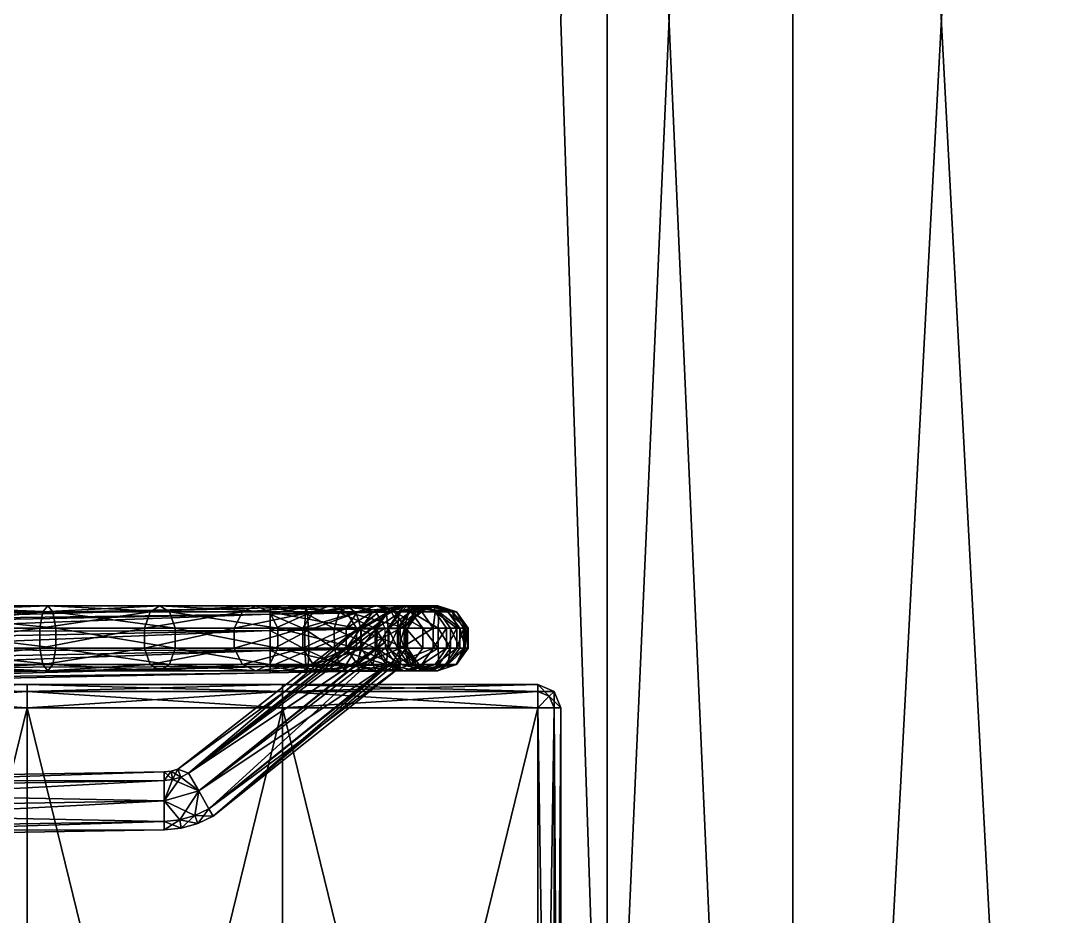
# Model space of a CAD drawing. Extents: x -15.3 to 44, y -4.2 to 20.6.
# Drawn here: x 34.0843 to 34.5338, y 12.9995 to 13.3854 of the extents above; entities that cross this region are included whole.
import ezdxf

# ---------------------------------------------------------------- set-up
doc = ezdxf.new("R2010")
doc.units = 0
doc.header["$MEASUREMENT"] = 0
doc.layers.add('rexp_3D-Objekte', color=7, linetype='Continuous')
doc.layers.add('rexp_Grundobjekte', color=7, linetype='Continuous')

msp = doc.modelspace()

# ---------------------------------------------------------------- meshes
at = {"layer": 'rexp_3D-Objekte', "color": 254, "true_color": 0xe6e6e6}
mesh = msp.add_polyface(dxfattribs=at)
corners = [(33.758, 13.11672, 0.00508), (33.76068, 13.11025, 0), (33.73729, 13.10288, 0.00508), (33.78243, 13.12158, 0.00508), (33.78243, 13.11458, 0), (33.76399, 13.10226, 0), (33.74224, 13.09794, 0), (33.78243, 13.10593, 0), (33.76667, 13.09579, 0.00508), (33.74836, 13.09182, 0), (33.75331, 13.08687, 0.00508), (33.78243, 13.09893, 0.00508), (33.7677, 13.09332, 0.01331), (33.7552, 13.08498, 0.01331), (33.78243, 13.09625, 0.01331), (33.76667, 13.09579, 0.02154), (33.75331, 13.08687, 0.02154), (33.78243, 13.09893, 0.02154), (33.76399, 13.10226, 0.02663), (33.74836, 13.09182, 0.02663), (33.78243, 13.10593, 0.02663), (33.76068, 13.11025, 0.02663), (33.78243, 13.11458, 0.02663), (33.758, 13.11672, 0.02154), (33.74224, 13.09794, 0.02663), (33.78243, 13.12158, 0.02154), (34.19165, 13.11405, 0), (34.19165, 13.1227, 0), (34.19165, 13.12971, 0.00508), (33.78243, 13.12425, 0.01331), (34.19165, 13.13238, 0.01331), (34.19165, 13.12971, 0.02154), (34.19165, 13.1227, 0.02663), (33.75698, 13.11919, 0.01331)]
mesh.append_faces([[corners[k] for k in face] for face in [(1, 5, 6, 1), (4, 7, 1, 4), (5, 1, 7, 5), (18, 21, 19, 18), (20, 22, 18, 20), (21, 18, 22, 21)]], dxfattribs={"vtx0": -1, "vtx1": -1, "vtx3": -1, "color": 254})
mesh.append_faces([[corners[k] for k in face] for face in [(7, 4, 27, 7)]], dxfattribs={"vtx0": -1, "vtx2": -1, "vtx3": -1, "color": 254})
mesh.append_faces([[corners[k] for k in face] for face in [(0, 1, 2, 0), (3, 4, 0, 3), (1, 0, 4, 1), (5, 8, 9, 5), (10, 9, 8, 10), (7, 11, 5, 7), (8, 5, 11, 8), (8, 12, 10, 8), (13, 10, 12, 13), (11, 14, 8, 11), (12, 8, 14, 12), (12, 15, 13, 12), (16, 13, 15, 16), (14, 17, 12, 14), (15, 12, 17, 15), (15, 18, 16, 15), (19, 16, 18, 19), (17, 20, 15, 17), (18, 15, 20, 18), (21, 23, 24, 21), (22, 25, 21, 22), (23, 21, 25, 23), (29, 3, 33, 29), (0, 33, 3, 0), (25, 29, 23, 25), (33, 23, 29, 33)]], dxfattribs={"vtx1": -1, "vtx3": -1, "color": 254})
mesh.append_faces([[corners[k] for k in face] for face in [(11, 7, 26, 11), (4, 3, 28, 4), (3, 29, 30, 3), (29, 25, 31, 29), (25, 22, 32, 25)]], dxfattribs={"vtx2": -1, "vtx3": -1, "color": 254})
mesh = msp.add_polyface(dxfattribs=at)
corners = [(33.88913, 13.03268, 0.37447), (33.89053, 13.0293, 0.38331), (33.87516, 13.02294, 0.37447), (33.88913, 13.03268, 0.39215), (33.87774, 13.02036, 0.38331), (33.88575, 13.04086, 0.39581), (33.87516, 13.02294, 0.39215), (33.90577, 13.05402, 0.37447), (33.90577, 13.04518, 0.37082), (33.88237, 13.04902, 0.37447), (33.88575, 13.04086, 0.37082), (33.90577, 13.03635, 0.37447), (33.90577, 13.03268, 0.38331), (33.90577, 13.03635, 0.39215), (33.90577, 13.04518, 0.39581), (33.90577, 13.05769, 0.38331), (33.88096, 13.0524, 0.38331), (33.90577, 13.05402, 0.39215), (33.88237, 13.04902, 0.39215), (34.14597, 13.04919, 0.37082), (34.14597, 13.04035, 0.37447), (34.14597, 13.03669, 0.38331), (34.14597, 13.04035, 0.39215), (34.14597, 13.04919, 0.39581), (34.14597, 13.05803, 0.39215), (34.14597, 13.05803, 0.37447), (34.14597, 13.06169, 0.38331), (33.78243, 13.11458, 0.02663), (33.78243, 13.10593, 0.02663), (34.19165, 13.11405, 0.02663), (33.78243, 13.09625, 0.01331), (33.78243, 13.09893, 0.00508), (34.19165, 13.10706, 0.00508), (33.78243, 13.09893, 0.02154), (34.19165, 13.10438, 0.01331), (34.19165, 13.10706, 0.02154), (34.02985, 13.12365, 0.62), (34.02985, 13.13065, 0.62508), (34.09378, 13.13065, 0.61855), (34.02985, 13.115, 0.62), (34.09246, 13.12365, 0.61364), (34.02985, 13.10799, 0.62508), (34.09246, 13.115, 0.61364), (34.02985, 13.10532, 0.63331), (34.09378, 13.10799, 0.61855), (34.02985, 13.10799, 0.64154), (34.09591, 13.10532, 0.6265), (34.02985, 13.13332, 0.63331), (34.09591, 13.13332, 0.6265)]
mesh.append_faces([[corners[k] for k in face] for face in [(27, 28, 29, 27)]], dxfattribs={"vtx0": -1, "vtx2": -1, "vtx3": -1, "color": 254})
mesh.append_faces([[corners[k] for k in face] for face in [(15, 7, 16, 15), (9, 16, 7, 9), (17, 15, 18, 17), (16, 18, 15, 16), (8, 7, 19, 8), (11, 8, 20, 11), (12, 11, 21, 12), (13, 12, 22, 13), (14, 13, 23, 14), (17, 14, 24, 17), (7, 15, 25, 7), (15, 17, 26, 15)]], dxfattribs={"vtx1": -1, "vtx3": -1, "color": 254})
mesh.append_faces([[corners[k] for k in face] for face in [(30, 31, 32, 30), (33, 30, 34, 33), (28, 33, 35, 28), (39, 36, 40, 39)]], dxfattribs={"vtx2": -1, "vtx3": -1, "color": 254})
mesh.append_faces([[corners[k] for k in face] for face in [(0, 1, 2, 0), (1, 3, 4, 1), (3, 5, 6, 3), (7, 8, 9, 7), (10, 9, 8, 10), (8, 11, 10, 8), (0, 10, 11, 0), (11, 12, 0, 11), (1, 0, 12, 1), (12, 13, 1, 12), (3, 1, 13, 3), (13, 14, 3, 13), (5, 3, 14, 5), (14, 17, 5, 14), (18, 5, 17, 18), (36, 37, 38, 36), (41, 39, 42, 41), (43, 41, 44, 43), (45, 43, 46, 45), (37, 47, 48, 37)]], dxfattribs={"vtx3": -1, "color": 254})
mesh = msp.add_polyface(dxfattribs=at)
corners = [(34.14597, 13.05803, 0.37447), (34.14597, 13.04919, 0.37082), (33.90577, 13.05402, 0.37447), (34.14597, 13.04035, 0.37447), (33.90577, 13.04518, 0.37082), (34.14597, 13.03669, 0.38331), (33.90577, 13.03635, 0.37447), (34.14597, 13.04035, 0.39215), (33.90577, 13.03268, 0.38331), (34.14597, 13.04919, 0.39581), (33.90577, 13.03635, 0.39215), (34.14597, 13.05803, 0.39215), (33.90577, 13.04518, 0.39581), (34.14597, 13.06169, 0.38331), (33.90577, 13.05769, 0.38331), (33.90577, 13.05402, 0.39215), (34.19165, 13.11405, 0), (34.19165, 13.10706, 0.00508), (33.78243, 13.09893, 0.00508), (34.19165, 13.1227, 0), (33.78243, 13.10593, 0), (34.19165, 13.12971, 0.00508), (33.78243, 13.11458, 0), (34.19165, 13.13238, 0.01331), (33.78243, 13.12158, 0.00508), (34.19165, 13.12971, 0.02154), (33.78243, 13.12425, 0.01331), (34.19165, 13.1227, 0.02663), (33.78243, 13.12158, 0.02154), (34.19165, 13.11405, 0.02663), (33.78243, 13.11458, 0.02663), (34.19165, 13.10438, 0.01331), (33.78243, 13.09625, 0.01331), (34.19165, 13.10706, 0.02154), (33.78243, 13.09893, 0.02154), (33.78243, 13.10593, 0.02663), (34.09246, 13.12365, 0.61364), (34.09378, 13.13065, 0.61855), (34.14003, 13.13065, 0.59939), (34.02985, 13.12365, 0.62), (34.09246, 13.115, 0.61364), (34.13749, 13.12365, 0.59499), (34.02985, 13.115, 0.62), (34.09378, 13.10799, 0.61855), (34.13749, 13.115, 0.59499), (34.02985, 13.10799, 0.62508), (34.09591, 13.10532, 0.6265), (34.14003, 13.10799, 0.59939), (34.02985, 13.10532, 0.63331), (34.09803, 13.10799, 0.63445), (34.14415, 13.10532, 0.60652), (34.02985, 13.10799, 0.64154), (34.02985, 13.115, 0.64663), (34.09935, 13.115, 0.63936), (34.02985, 13.12365, 0.64663), (34.09935, 13.12365, 0.63936), (34.09591, 13.13332, 0.6265), (34.14415, 13.13332, 0.60652), (34.02985, 13.13065, 0.64154), (34.09803, 13.13065, 0.63445), (34.02985, 13.13065, 0.62508), (34.02985, 13.13332, 0.63331)]
mesh.append_faces([[corners[k] for k in face] for face in [(0, 1, 2, 0), (1, 3, 4, 1), (3, 5, 6, 3), (5, 7, 8, 5), (7, 9, 10, 7), (9, 11, 12, 9), (13, 0, 14, 13), (11, 13, 15, 11)]], dxfattribs={"vtx1": -1, "vtx3": -1, "color": 254})
mesh.append_faces([[corners[k] for k in face] for face in [(16, 17, 18, 16), (19, 16, 20, 19), (21, 19, 22, 21), (23, 21, 24, 23), (25, 23, 26, 25), (27, 25, 28, 27), (29, 27, 30, 29), (17, 31, 32, 17), (31, 33, 34, 31), (33, 29, 35, 33), (36, 37, 38, 36), (40, 36, 41, 40), (36, 40, 42, 36), (43, 40, 44, 43), (46, 43, 47, 46), (49, 46, 50, 49), (54, 52, 53, 54), (53, 55, 54, 53), (37, 56, 57, 37)]], dxfattribs={"vtx2": -1, "vtx3": -1, "color": 254})
mesh.append_faces([[corners[k] for k in face] for face in [(37, 36, 39, 37), (40, 43, 45, 40), (43, 46, 48, 43), (46, 49, 51, 46), (52, 51, 49, 52), (49, 53, 52, 49), (58, 54, 55, 58), (55, 59, 58, 55), (56, 37, 60, 56), (61, 58, 59, 61), (59, 56, 61, 59)]], dxfattribs={"vtx3": -1, "color": 254})
mesh = msp.add_polyface(dxfattribs=at)
corners = [(34.15648, 13.06111, 0.39215), (34.1609, 13.05346, 0.39581), (34.23769, 13.11519, 0.39574), (34.16533, 13.0458, 0.39215), (34.24305, 13.1083, 0.39215), (34.15193, 13.06291, 0.38331), (34.23965, 13.1266, 0.39227), (34.15648, 13.06111, 0.37447), (34.15318, 13.05947, 0.37447), (34.23768, 13.13002, 0.38331), (34.13749, 13.12365, 0.59499), (34.14003, 13.13065, 0.59939), (34.17974, 13.13065, 0.56892), (34.17615, 13.12365, 0.56532), (34.13749, 13.115, 0.59499), (34.17615, 13.115, 0.56532), (34.14003, 13.10799, 0.59939), (34.17974, 13.10799, 0.56892), (34.14415, 13.10532, 0.60652), (34.18557, 13.10532, 0.57473), (34.14826, 13.10799, 0.61364), (34.19138, 13.10799, 0.58055), (34.1508, 13.115, 0.61805), (34.19498, 13.115, 0.58415), (34.1508, 13.12365, 0.61805), (34.14415, 13.13332, 0.60652), (34.18557, 13.13332, 0.57473), (34.14826, 13.13065, 0.61364), (34.19498, 13.12365, 0.58415), (34.19138, 13.13065, 0.58055), (34.09246, 13.12365, 0.61364), (34.09246, 13.115, 0.61364), (34.09378, 13.10799, 0.61855), (34.09591, 13.10532, 0.6265), (34.09803, 13.10799, 0.63445), (34.09935, 13.115, 0.63936), (34.09935, 13.12365, 0.63936), (34.09378, 13.13065, 0.61855), (34.09803, 13.13065, 0.63445), (34.09591, 13.13332, 0.6265)]
mesh.append_faces([[corners[k] for k in face] for face in [(10, 11, 12, 10), (12, 13, 10, 12), (14, 10, 13, 14), (13, 15, 14, 13), (16, 14, 15, 16), (15, 17, 16, 15), (18, 16, 17, 18), (17, 19, 18, 17), (20, 18, 19, 20), (19, 21, 20, 19), (22, 20, 21, 22), (21, 23, 22, 21), (24, 22, 23, 24), (11, 25, 26, 11), (26, 12, 11, 26), (27, 24, 28, 27), (28, 29, 27, 28), (25, 27, 29, 25), (29, 26, 25, 29), (11, 10, 30, 11), (10, 14, 31, 10), (14, 16, 32, 14), (16, 18, 33, 16), (18, 20, 34, 18), (35, 34, 20, 35), (20, 22, 35, 20), (36, 35, 22, 36), (22, 24, 36, 22), (25, 11, 37, 25), (38, 36, 24, 38), (24, 27, 38, 24), (39, 38, 27, 39), (27, 25, 39, 27)]], dxfattribs={"vtx2": -1, "vtx3": -1, "color": 254})
mesh.append_faces([[corners[k] for k in face] for face in [(0, 1, 2, 0), (1, 3, 4, 1), (5, 0, 6, 5), (5, 7, 8, 5), (7, 5, 9, 7)]], dxfattribs={"vtx3": -1, "color": 254})
mesh = msp.add_polyface(dxfattribs=at)
corners = [(34.20782, 13.12987, 0.00792), (34.20821, 13.12279, 0.00296), (34.19165, 13.1227, 0), (34.19165, 13.12971, 0.00508), (34.20729, 13.13268, 0.01608), (34.19165, 13.13238, 0.01331), (34.20681, 13.13013, 0.02434), (34.19165, 13.12971, 0.02154), (34.20658, 13.12321, 0.02953), (34.19165, 13.1227, 0.02663), (34.22873, 13.13025, 0.01859), (34.23099, 13.1232, 0.01411), (34.2251, 13.133, 0.02595), (34.22151, 13.13039, 0.03338), (34.21931, 13.12344, 0.03804), (34.21936, 13.11479, 0.03815), (34.23702, 13.12365, 0.06406), (34.23702, 13.115, 0.06406), (34.20581, 13.12365, 0.52666), (34.21022, 13.13065, 0.5292), (34.22938, 13.13065, 0.48295), (34.22447, 13.12365, 0.48163), (34.20581, 13.115, 0.52666), (34.22447, 13.115, 0.48163), (34.21735, 13.13332, 0.53331), (34.23732, 13.13332, 0.48508), (34.17615, 13.12365, 0.56532), (34.17974, 13.13065, 0.56892), (34.17615, 13.115, 0.56532), (34.19498, 13.12365, 0.58415), (34.19498, 13.115, 0.58415), (34.22888, 13.115, 0.53997), (34.22888, 13.12365, 0.53997), (34.18557, 13.13332, 0.57473), (34.19138, 13.13065, 0.58055), (34.22448, 13.13065, 0.53743), (34.1508, 13.12365, 0.61805)]
mesh.append_faces([[corners[k] for k in face] for face in [(18, 19, 20, 18), (20, 21, 18, 20), (22, 18, 21, 22), (21, 23, 22, 21), (19, 24, 25, 19), (26, 27, 19, 26), (19, 18, 26, 19), (28, 26, 18, 28), (18, 22, 28, 18), (29, 30, 31, 29), (31, 32, 29, 31), (27, 33, 24, 27), (24, 19, 27, 24), (34, 29, 32, 34), (32, 35, 34, 32), (33, 34, 35, 33), (35, 24, 33, 35), (30, 29, 36, 30)]], dxfattribs={"vtx2": -1, "vtx3": -1, "color": 254})
mesh.append_faces([[corners[k] for k in face] for face in [(0, 1, 2, 0), (2, 3, 0, 2), (4, 0, 3, 4), (3, 5, 4, 3), (6, 4, 5, 6), (5, 7, 6, 5), (8, 6, 7, 8), (7, 9, 8, 7), (10, 11, 1, 10), (1, 0, 10, 1), (12, 10, 0, 12), (0, 4, 12, 0), (13, 12, 4, 13), (4, 6, 13, 4), (14, 13, 6, 14), (6, 8, 14, 6), (15, 14, 8, 15), (13, 14, 16, 13), (14, 15, 17, 14)]], dxfattribs={"vtx3": -1, "color": 254})
mesh = msp.add_polyface(dxfattribs=at)
corners = [(34.24778, 13.1235, 0.03313), (34.24778, 13.11485, 0.03319), (34.23104, 13.11455, 0.01422), (34.23099, 13.1232, 0.01411), (34.24395, 13.13052, 0.03645), (34.22873, 13.13025, 0.01859), (34.2251, 13.133, 0.02595), (34.22151, 13.13039, 0.03338), (34.24176, 13.13065, 0.06224), (34.23702, 13.12365, 0.06406), (34.23702, 13.115, 0.06406), (34.21931, 13.12344, 0.03804), (34.24945, 13.13332, 0.05929), (34.2425, 13.12365, 0.10079), (34.24731, 13.13065, 0.09914), (34.2425, 13.115, 0.10079), (34.24663, 13.115, 0.1377), (34.24291, 13.115, 0.36004), (34.24291, 13.12365, 0.36004), (34.24692, 13.12365, 0.32312), (34.23732, 13.13332, 0.48508), (34.24527, 13.13065, 0.48721), (34.25237, 13.13065, 0.43332), (34.22938, 13.13065, 0.48295), (34.25084, 13.13332, 0.3963), (34.23591, 13.13065, 0.43332), (34.23754, 13.12365, 0.39679), (34.24262, 13.13065, 0.3966), (34.24797, 13.13065, 0.35967), (34.22447, 13.12365, 0.48163), (34.23083, 13.12365, 0.43332), (34.23754, 13.115, 0.39679), (34.22447, 13.115, 0.48163), (34.23083, 13.115, 0.43332), (34.22888, 13.12365, 0.53997), (34.22888, 13.115, 0.53997), (34.25019, 13.115, 0.48852), (34.25019, 13.12365, 0.48852), (34.21022, 13.13065, 0.5292), (34.22448, 13.13065, 0.53743), (34.21735, 13.13332, 0.53331)]
mesh.append_faces([[corners[k] for k in face] for face in [(0, 1, 2, 0), (2, 3, 0, 2), (15, 13, 9, 15), (9, 10, 15, 9), (13, 15, 16, 13), (17, 18, 19, 17), (29, 23, 25, 29), (25, 30, 29, 25), (31, 26, 18, 31), (18, 17, 31, 18), (32, 29, 30, 32), (30, 33, 32, 30), (33, 30, 26, 33), (26, 31, 33, 26), (34, 35, 36, 34), (36, 37, 34, 36), (20, 23, 38, 20), (39, 34, 37, 39), (37, 21, 39, 37), (40, 39, 21, 40), (21, 20, 40, 21)]], dxfattribs={"vtx2": -1, "vtx3": -1, "color": 254})
mesh.append_faces([[corners[k] for k in face] for face in [(4, 0, 3, 4), (3, 5, 4, 3), (6, 4, 5, 6), (6, 7, 8, 6), (9, 8, 7, 9), (10, 9, 11, 10), (4, 6, 12, 4), (8, 12, 6, 8), (13, 14, 8, 13), (8, 9, 13, 8), (20, 21, 22, 20), (23, 20, 24, 23), (24, 25, 23, 24), (26, 27, 28, 26), (28, 18, 26, 28), (30, 25, 27, 30), (27, 26, 30, 27)]], dxfattribs={"vtx3": -1, "color": 254})
mesh = msp.add_polyface(dxfattribs=at)
corners = [(34.25713, 13.13065, 0.05634), (34.26188, 13.12365, 0.05452), (34.24778, 13.1235, 0.03313), (34.24395, 13.13052, 0.03645), (34.24945, 13.13332, 0.05929), (34.2551, 13.13332, 0.09648), (34.26288, 13.13065, 0.09381), (34.24731, 13.13065, 0.09914), (34.24176, 13.13065, 0.06224), (34.2515, 13.13065, 0.13623), (34.26229, 13.13332, 0.17135), (34.24663, 13.12365, 0.1377), (34.2425, 13.12365, 0.10079), (34.25433, 13.13065, 0.17344), (34.24941, 13.12365, 0.17473), (34.25083, 13.12365, 0.21184), (34.25579, 13.13065, 0.21073), (34.25089, 13.12365, 0.24897), (34.25589, 13.13065, 0.24804), (34.24958, 13.12365, 0.28608), (34.25462, 13.13065, 0.28534), (34.26016, 13.13332, 0.32166), (34.25198, 13.13065, 0.32257), (34.24692, 13.12365, 0.32312), (34.24958, 13.115, 0.28608), (34.24692, 13.115, 0.32312), (34.24797, 13.13065, 0.35967), (34.25084, 13.13332, 0.3963), (34.24291, 13.12365, 0.36004), (34.24291, 13.115, 0.36004), (34.25019, 13.12365, 0.48852), (34.25019, 13.115, 0.48852), (34.25746, 13.115, 0.43332), (34.25746, 13.12365, 0.43332), (34.24527, 13.13065, 0.48721), (34.25237, 13.13065, 0.43332), (34.26415, 13.12365, 0.39581), (34.23732, 13.13332, 0.48508), (34.26439, 13.13065, 0.35847), (34.24262, 13.13065, 0.3966), (34.23591, 13.13065, 0.43332)]
mesh.append_faces([[corners[k] for k in face] for face in [(19, 24, 25, 19), (23, 25, 29, 23), (30, 31, 32, 30), (32, 33, 30, 32)]], dxfattribs={"vtx2": -1, "vtx3": -1, "color": 254})
mesh.append_faces([[corners[k] for k in face] for face in [(0, 1, 2, 0), (2, 3, 0, 2), (4, 0, 3, 4), (5, 6, 0, 5), (0, 4, 5, 0), (7, 5, 4, 7), (4, 8, 7, 4), (9, 10, 5, 9), (5, 7, 9, 5), (11, 9, 7, 11), (7, 12, 11, 7), (10, 9, 13, 10), (14, 13, 9, 14), (9, 11, 14, 9), (15, 16, 13, 15), (13, 14, 15, 13), (17, 18, 16, 17), (16, 15, 17, 16), (19, 20, 18, 19), (18, 17, 19, 18), (21, 20, 22, 21), (23, 22, 20, 23), (20, 19, 23, 20), (26, 27, 21, 26), (21, 22, 26, 21), (28, 26, 22, 28), (22, 23, 28, 22), (34, 30, 33, 34), (33, 35, 34, 33), (35, 33, 36, 35), (35, 27, 37, 35), (27, 35, 38, 27), (27, 26, 39, 27), (27, 39, 40, 27)]], dxfattribs={"vtx3": -1, "color": 254})
mesh = msp.add_polyface(dxfattribs=at)
corners = [(34.26288, 13.13065, 0.09381), (34.2677, 13.12365, 0.09216), (34.26188, 13.12365, 0.05452), (34.25713, 13.13065, 0.05634), (34.27213, 13.12365, 0.13), (34.2551, 13.13332, 0.09648), (34.26229, 13.13332, 0.17135), (34.27025, 13.13065, 0.16926), (34.27517, 13.12365, 0.16797), (34.27682, 13.12365, 0.20603), (34.26398, 13.13332, 0.24654), (34.25579, 13.13065, 0.21073), (34.25433, 13.13065, 0.17344), (34.27207, 13.13065, 0.24504), (34.27707, 13.12365, 0.24412), (34.25589, 13.13065, 0.24804), (34.27593, 13.12365, 0.2822), (34.27593, 13.115, 0.2822), (34.27707, 13.115, 0.24412), (34.26016, 13.13332, 0.32166), (34.25462, 13.13065, 0.28534), (34.27339, 13.12365, 0.3202), (34.27339, 13.115, 0.3202), (34.26834, 13.13065, 0.32076), (34.26947, 13.12365, 0.35809), (34.26947, 13.115, 0.35809), (34.26439, 13.13065, 0.35847), (34.25084, 13.13332, 0.3963), (34.26415, 13.12365, 0.39581), (34.26415, 13.115, 0.39581), (34.25746, 13.12365, 0.43332), (34.25746, 13.115, 0.43332), (34.25237, 13.13065, 0.43332)]
mesh.append_faces([[corners[k] for k in face] for face in [(16, 17, 18, 16), (18, 14, 16, 18), (21, 22, 17, 21), (17, 16, 21, 17), (24, 25, 22, 24), (22, 21, 24, 22), (28, 29, 25, 28), (25, 24, 28, 25), (30, 31, 29, 30), (29, 28, 30, 29)]], dxfattribs={"vtx2": -1, "vtx3": -1, "color": 254})
mesh.append_faces([[corners[k] for k in face] for face in [(0, 1, 2, 0), (2, 3, 0, 2), (0, 4, 1, 0), (0, 5, 6, 0), (7, 8, 4, 7), (4, 0, 7, 4), (6, 7, 0, 6), (7, 9, 8, 7), (7, 6, 10, 7), (11, 10, 6, 11), (6, 12, 11, 6), (13, 14, 9, 13), (9, 7, 13, 9), (10, 13, 7, 10), (10, 11, 15, 10), (13, 16, 14, 13), (13, 10, 19, 13), (20, 19, 10, 20), (10, 15, 20, 10), (23, 21, 16, 23), (16, 13, 23, 16), (19, 23, 13, 19), (26, 24, 21, 26), (21, 23, 26, 21), (27, 26, 23, 27), (23, 19, 27, 23), (26, 28, 24, 26), (28, 26, 32, 28)]], dxfattribs={"vtx3": -1, "color": 254})
mesh = msp.add_polyface(dxfattribs=at)
corners = [(34.15648, 13.06111, 0.39215), (34.23809, 13.12365, 0.39298), (34.23965, 13.1266, 0.39227), (34.16533, 13.0458, 0.39215), (34.24343, 13.10799, 0.39105), (34.24305, 13.1083, 0.39215), (34.16716, 13.04263, 0.38331), (34.24781, 13.10693, 0.38331), (34.24533, 13.10799, 0.37796), (34.16533, 13.0458, 0.37447), (34.24482, 13.10939, 0.37447), (34.1609, 13.05346, 0.37082), (34.2412, 13.115, 0.37171), (34.24133, 13.11761, 0.37082), (34.23768, 13.13002, 0.38331), (34.15193, 13.06291, 0.38331), (34.15648, 13.06111, 0.37447), (34.24107, 13.12375, 0.37304), (34.23951, 13.12685, 0.37447), (34.2083, 13.11414, 0.0031), (34.20807, 13.10722, 0.00829), (34.19165, 13.10706, 0.00508), (34.19165, 13.11405, 0), (34.20821, 13.12279, 0.00296), (34.19165, 13.1227, 0), (34.20667, 13.11456, 0.02968), (34.20658, 13.12321, 0.02953), (34.19165, 13.1227, 0.02663), (34.19165, 13.11405, 0.02663), (34.20759, 13.10468, 0.01655), (34.19165, 13.10438, 0.01331), (34.20706, 13.10748, 0.02472), (34.19165, 13.10706, 0.02154), (34.23104, 13.11455, 0.01422), (34.23099, 13.1232, 0.01411), (34.21936, 13.11479, 0.03815), (34.22885, 13.1076, 0.01888), (34.22163, 13.10774, 0.03367), (34.22525, 13.105, 0.02631), (34.21022, 13.10799, 0.5292), (34.20581, 13.115, 0.52666), (34.22447, 13.115, 0.48163), (34.17974, 13.10799, 0.56892), (34.17615, 13.115, 0.56532), (34.18557, 13.10532, 0.57473), (34.21735, 13.10532, 0.53331), (34.19138, 13.10799, 0.58055), (34.22448, 13.10799, 0.53743), (34.19498, 13.115, 0.58415)]
mesh.append_faces([[corners[k] for k in face] for face in [(9, 11, 12, 9), (39, 40, 41, 39), (42, 43, 40, 42), (40, 39, 42, 40), (44, 42, 39, 44), (39, 45, 44, 39), (46, 44, 45, 46), (45, 47, 46, 45), (48, 46, 47, 48)]], dxfattribs={"vtx2": -1, "vtx3": -1, "color": 254})
mesh.append_faces([[corners[k] for k in face] for face in [(0, 1, 2, 0), (3, 4, 5, 3), (3, 6, 7, 3), (6, 8, 7, 6), (6, 9, 10, 6), (11, 13, 12, 11), (2, 14, 15, 2), (16, 17, 13, 16), (13, 11, 16, 13), (16, 18, 17, 16), (19, 20, 21, 19), (21, 22, 19, 21), (23, 19, 22, 23), (22, 24, 23, 22), (25, 26, 27, 25), (27, 28, 25, 27), (20, 29, 30, 20), (30, 21, 20, 30), (31, 25, 28, 31), (28, 32, 31, 28), (29, 31, 32, 29), (32, 30, 29, 32), (20, 19, 33, 20), (19, 23, 34, 19), (26, 25, 35, 26), (29, 20, 36, 29), (25, 31, 37, 25), (31, 29, 38, 31)]], dxfattribs={"vtx3": -1, "color": 254})
mesh = msp.add_polyface(dxfattribs=at)
corners = [(34.23769, 13.11519, 0.39574), (34.23809, 13.12365, 0.39298), (34.15648, 13.06111, 0.39215), (34.24305, 13.1083, 0.39215), (34.1609, 13.05346, 0.39581), (34.24781, 13.10693, 0.38331), (34.24343, 13.10799, 0.39105), (34.16533, 13.0458, 0.39215), (34.24482, 13.10939, 0.37447), (34.24533, 13.10799, 0.37796), (34.16716, 13.04263, 0.38331), (34.2412, 13.115, 0.37171), (34.16533, 13.0458, 0.37447), (34.23768, 13.13002, 0.38331), (34.23951, 13.12685, 0.37447), (34.15648, 13.06111, 0.37447), (34.23104, 13.11455, 0.01422), (34.22885, 13.1076, 0.01888), (34.20807, 13.10722, 0.00829), (34.23099, 13.1232, 0.01411), (34.2083, 13.11414, 0.0031), (34.22525, 13.105, 0.02631), (34.20759, 13.10468, 0.01655), (34.22163, 13.10774, 0.03367), (34.21936, 13.11479, 0.03815), (34.20667, 13.11456, 0.02968), (34.20706, 13.10748, 0.02472), (34.24778, 13.11485, 0.03319), (34.24398, 13.10786, 0.03661), (34.24945, 13.10532, 0.05929), (34.24176, 13.10799, 0.06224), (34.23702, 13.115, 0.06406), (34.2425, 13.115, 0.10079), (34.2515, 13.10799, 0.13623), (34.24797, 13.10799, 0.35967), (34.23754, 13.115, 0.39679), (34.24291, 13.115, 0.36004), (34.22938, 13.10799, 0.48295), (34.22447, 13.115, 0.48163), (34.23083, 13.115, 0.43332), (34.23591, 13.10799, 0.43332), (34.23732, 13.10532, 0.48508), (34.24414, 13.10532, 0.43332), (34.24527, 13.10799, 0.48721), (34.21022, 13.10799, 0.5292), (34.21735, 13.10532, 0.53331), (34.22448, 13.10799, 0.53743), (34.22888, 13.115, 0.53997), (34.25019, 13.115, 0.48852), (34.19498, 13.115, 0.58415)]
mesh.append_faces([[corners[k] for k in face] for face in [(11, 8, 12, 11), (37, 38, 39, 37), (39, 40, 37, 39), (41, 37, 40, 41), (40, 42, 41, 40), (38, 37, 44, 38), (45, 44, 37, 45), (37, 41, 45, 37), (46, 45, 41, 46), (41, 43, 46, 41), (47, 46, 43, 47), (43, 48, 47, 43), (46, 47, 49, 46)]], dxfattribs={"vtx2": -1, "vtx3": -1, "color": 254})
mesh.append_faces([[corners[k] for k in face] for face in [(0, 1, 2, 0), (3, 0, 4, 3), (5, 6, 7, 5), (8, 9, 10, 8), (13, 14, 15, 13), (16, 17, 18, 16), (19, 16, 20, 19), (17, 21, 22, 17), (23, 24, 25, 23), (21, 23, 26, 21), (27, 28, 17, 27), (17, 16, 27, 17), (28, 29, 21, 28), (21, 17, 28, 21), (30, 31, 24, 30), (24, 23, 30, 24), (29, 30, 23, 29), (23, 21, 29, 23), (30, 32, 31, 30), (32, 30, 33, 32), (34, 35, 36, 34), (40, 39, 35, 40), (35, 34, 40, 35), (43, 41, 42, 43), (42, 40, 34, 42)]], dxfattribs={"vtx3": -1, "color": 254})
mesh = msp.add_polyface(dxfattribs=at)
corners = [(34.26188, 13.115, 0.05452), (34.25713, 13.10799, 0.05634), (34.24398, 13.10786, 0.03661), (34.24778, 13.11485, 0.03319), (34.24778, 13.1235, 0.03313), (34.26188, 13.12365, 0.05452), (34.24945, 13.10532, 0.05929), (34.26288, 13.10799, 0.09381), (34.2551, 13.10532, 0.09648), (34.24176, 13.10799, 0.06224), (34.24663, 13.115, 0.1377), (34.24663, 13.12365, 0.1377), (34.2425, 13.12365, 0.10079), (34.2515, 13.10799, 0.13623), (34.2425, 13.115, 0.10079), (34.24941, 13.115, 0.17473), (34.24941, 13.12365, 0.17473), (34.26382, 13.10532, 0.20893), (34.25083, 13.115, 0.21184), (34.25083, 13.12365, 0.21184), (34.25579, 13.10799, 0.21073), (34.25089, 13.115, 0.24897), (34.25089, 13.12365, 0.24897), (34.24958, 13.115, 0.28608), (34.24958, 13.12365, 0.28608), (34.25462, 13.10799, 0.28534), (34.24692, 13.115, 0.32312), (34.24692, 13.12365, 0.32312), (34.26016, 13.10532, 0.32166), (34.24797, 13.10799, 0.35967), (34.24291, 13.115, 0.36004), (34.25019, 13.115, 0.48852), (34.24527, 13.10799, 0.48721), (34.25237, 13.10799, 0.43332), (34.25746, 13.115, 0.43332), (34.26415, 13.115, 0.39581), (34.24414, 13.10532, 0.43332)]
mesh.append_faces([[corners[k] for k in face] for face in [(10, 11, 12, 10), (15, 16, 11, 15), (11, 10, 15, 11), (18, 19, 16, 18), (16, 15, 18, 16), (21, 22, 19, 21), (19, 18, 21, 19), (23, 24, 22, 23), (22, 21, 23, 22), (26, 27, 24, 26)]], dxfattribs={"vtx2": -1, "vtx3": -1, "color": 254})
mesh.append_faces([[corners[k] for k in face] for face in [(0, 1, 2, 0), (2, 3, 0, 2), (3, 4, 5, 3), (6, 2, 1, 6), (7, 8, 6, 7), (6, 1, 7, 6), (9, 6, 8, 9), (13, 10, 14, 13), (8, 13, 9, 8), (13, 15, 10, 13), (13, 8, 17, 13), (20, 18, 15, 20), (15, 13, 20, 15), (20, 21, 18, 20), (25, 23, 21, 25), (21, 20, 25, 21), (25, 26, 23, 25), (25, 17, 28, 25), (29, 30, 26, 29), (26, 25, 29, 26), (28, 29, 25, 28), (31, 32, 33, 31), (33, 34, 31, 33), (33, 35, 34, 33), (33, 36, 28, 33), (29, 28, 36, 29), (36, 33, 32, 36)]], dxfattribs={"vtx3": -1, "color": 254})
mesh = msp.add_polyface(dxfattribs=at)
corners = [(34.26188, 13.12365, 0.05452), (34.26188, 13.115, 0.05452), (34.24778, 13.11485, 0.03319), (34.2677, 13.115, 0.09216), (34.26288, 13.10799, 0.09381), (34.25713, 13.10799, 0.05634), (34.2677, 13.12365, 0.09216), (34.27213, 13.115, 0.13), (34.26725, 13.10799, 0.13147), (34.27213, 13.12365, 0.13), (34.2551, 13.10532, 0.09648), (34.27517, 13.115, 0.16797), (34.27185, 13.10799, 0.20714), (34.27517, 13.12365, 0.16797), (34.26382, 13.10532, 0.20893), (34.27682, 13.115, 0.20603), (34.27682, 13.12365, 0.20603), (34.25579, 13.10799, 0.21073), (34.2515, 13.10799, 0.13623), (34.27707, 13.115, 0.24412), (34.27207, 13.10799, 0.24504), (34.27707, 13.12365, 0.24412), (34.27593, 13.115, 0.2822), (34.26834, 13.10799, 0.32076), (34.25462, 13.10799, 0.28534), (34.27339, 13.115, 0.3202), (34.26016, 13.10532, 0.32166), (34.26947, 13.115, 0.35809), (34.26439, 13.10799, 0.35847), (34.26415, 13.115, 0.39581), (34.25237, 13.10799, 0.43332)]
mesh.append_faces([[corners[k] for k in face] for face in [(6, 3, 1, 6), (1, 0, 6, 1), (9, 7, 3, 9), (3, 6, 9, 3), (13, 11, 7, 13), (7, 9, 13, 7), (16, 15, 11, 16), (11, 13, 16, 11), (21, 19, 15, 21), (15, 16, 21, 15)]], dxfattribs={"vtx2": -1, "vtx3": -1, "color": 254})
mesh.append_faces([[corners[k] for k in face] for face in [(0, 1, 2, 0), (3, 4, 5, 3), (5, 1, 3, 5), (7, 8, 4, 7), (4, 3, 7, 4), (10, 4, 8, 10), (11, 12, 8, 11), (8, 7, 11, 8), (12, 14, 10, 12), (10, 8, 12, 10), (12, 11, 15, 12), (14, 17, 18, 14), (19, 20, 12, 19), (12, 15, 19, 12), (14, 12, 20, 14), (22, 23, 20, 22), (20, 19, 22, 20), (14, 20, 23, 14), (14, 24, 17, 14), (23, 22, 25, 23), (23, 26, 14, 23), (27, 28, 23, 27), (23, 25, 27, 23), (26, 23, 28, 26), (29, 30, 28, 29), (28, 27, 29, 28), (26, 28, 30, 26)]], dxfattribs={"vtx3": -1, "color": 254})
at = {"layer": 'rexp_3D-Objekte', "color": 250, "true_color": 0x2b2b2b}
mesh = msp.add_polyface(dxfattribs=at)
corners = [(33.87149, 12.63932, 0.45276), (33.977, 12.63932, 0.46544), (33.977, 13.08932, 0.46544), (33.87149, 13.08932, 0.45276), (34.087, 12.63932, 0.46829), (34.087, 13.08932, 0.46829), (34.197, 12.63932, 0.46711), (34.197, 13.08932, 0.46711), (34.307, 12.63932, 0.45849), (34.307, 13.08932, 0.45849), (33.86442, 12.63932, 0.44983), (33.86649, 12.63432, 0.44983), (33.87149, 12.63225, 0.44983), (33.977, 12.63225, 0.46251), (34.087, 12.63225, 0.46537), (34.197, 12.63225, 0.46418), (34.307, 12.63225, 0.45556), (34.312, 12.63432, 0.45556), (34.31407, 12.63932, 0.45556), (34.31407, 13.08932, 0.45556), (34.312, 13.09432, 0.45556), (34.307, 13.09639, 0.45556), (34.197, 13.09639, 0.46418), (34.087, 13.09639, 0.46537), (33.977, 13.09639, 0.46251), (33.87149, 13.09639, 0.44983), (33.86649, 13.09432, 0.44983), (33.86442, 13.08932, 0.44983), (33.86149, 12.63932, 0.44277), (33.86442, 12.63225, 0.44277), (33.87149, 12.62932, 0.44277), (33.977, 12.62932, 0.45544), (34.087, 12.62932, 0.45829), (34.197, 12.62932, 0.4571), (34.307, 12.62932, 0.44849), (34.31407, 12.63225, 0.44849), (34.317, 12.63932, 0.44849), (34.317, 13.08932, 0.44849), (34.31407, 13.09639, 0.44849), (34.307, 13.09932, 0.44849), (34.197, 13.09932, 0.4571), (34.087, 13.09932, 0.45829), (33.977, 13.09932, 0.45544), (33.87149, 13.09932, 0.44277), (33.86442, 13.09639, 0.44277), (33.86149, 13.08932, 0.44277), (33.857, 12.63932, 0.4061), (33.85993, 12.63225, 0.4061), (33.867, 12.62932, 0.4061), (33.977, 12.62932, 0.4061), (34.087, 12.62932, 0.4061), (34.197, 12.62932, 0.4061), (34.307, 12.62932, 0.4061), (34.31407, 12.63225, 0.4061), (34.317, 12.63932, 0.4061), (34.317, 13.08932, 0.4061), (34.31407, 13.09639, 0.4061), (34.307, 13.09932, 0.4061), (34.197, 13.09932, 0.4061), (34.087, 13.09932, 0.4061), (33.977, 13.09932, 0.4061), (33.867, 13.09932, 0.4061), (33.85993, 13.09639, 0.4061), (33.857, 13.08932, 0.4061), (33.85993, 12.63932, 0.39903), (33.862, 12.63432, 0.39903), (33.867, 12.63225, 0.39903), (33.977, 12.63225, 0.39903), (34.087, 12.63225, 0.39903), (34.197, 12.63225, 0.39903), (34.307, 12.63225, 0.39903), (34.312, 12.63432, 0.39903), (34.31407, 12.63932, 0.39903), (34.31407, 13.08932, 0.39903), (34.312, 13.09432, 0.39903), (34.307, 13.09639, 0.39903), (34.197, 13.09639, 0.39903), (34.087, 13.09639, 0.39903), (33.977, 13.09639, 0.39903), (33.867, 13.09639, 0.39903), (33.862, 13.09432, 0.39903), (33.85993, 13.08932, 0.39903), (33.867, 12.63932, 0.3961), (33.977, 12.63932, 0.3961), (34.087, 12.63932, 0.3961), (34.197, 12.63932, 0.3961), (34.307, 12.63932, 0.3961), (34.307, 13.08932, 0.3961), (34.197, 13.08932, 0.3961), (34.087, 13.08932, 0.3961), (33.977, 13.08932, 0.3961), (33.867, 13.08932, 0.3961)]
mesh.append_faces([[corners[k] for k in face] for face in [(30, 49, 31, 30), (31, 50, 32, 31), (32, 51, 33, 32), (39, 58, 40, 39), (40, 59, 41, 40), (41, 60, 42, 41), (48, 67, 49, 48), (49, 68, 50, 49), (50, 69, 51, 50), (57, 76, 58, 57), (58, 77, 59, 58), (59, 78, 60, 59), (66, 83, 67, 66), (67, 84, 68, 67), (68, 85, 69, 68), (75, 88, 76, 75), (76, 89, 77, 76), (77, 90, 78, 77)]], dxfattribs={"vtx0": -1, "vtx1": -1, "vtx3": -1, "color": 250})
mesh.append_faces([[corners[k] for k in face] for face in [(4, 7, 5, 4), (31, 49, 50, 31), (32, 50, 51, 32), (33, 51, 52, 33), (40, 58, 59, 40), (41, 59, 60, 41), (42, 60, 61, 42), (49, 67, 68, 49), (50, 68, 69, 50), (51, 69, 70, 51), (58, 76, 77, 58), (59, 77, 78, 59), (60, 78, 79, 60), (67, 83, 84, 67), (68, 84, 85, 68), (69, 85, 86, 69), (76, 88, 89, 76), (77, 89, 90, 77), (78, 90, 91, 78), (88, 86, 85, 88), (89, 85, 84, 89), (90, 84, 83, 90)]], dxfattribs={"vtx0": -1, "vtx2": -1, "vtx3": -1, "color": 250})
mesh.append_faces([[corners[k] for k in face] for face in [(0, 2, 3, 0), (1, 5, 2, 1), (6, 9, 7, 6), (0, 13, 1, 0), (1, 14, 4, 1), (4, 15, 6, 4), (8, 19, 9, 8), (7, 23, 5, 7), (5, 24, 2, 5), (2, 25, 3, 2), (3, 10, 0, 3), (10, 29, 11, 10), (11, 30, 12, 11), (12, 31, 13, 12), (13, 32, 14, 13), (14, 33, 15, 14), (15, 34, 16, 15), (16, 35, 17, 16), (17, 36, 18, 17), (18, 37, 19, 18), (19, 38, 20, 19), (20, 39, 21, 20), (21, 40, 22, 21), (22, 41, 23, 22), (23, 42, 24, 23), (24, 43, 25, 24), (25, 44, 26, 25), (26, 45, 27, 26), (27, 28, 10, 27), (28, 47, 29, 28), (29, 48, 30, 29), (33, 52, 34, 33), (34, 53, 35, 34), (35, 54, 36, 35), (36, 55, 37, 36), (37, 56, 38, 37), (38, 57, 39, 38), (42, 61, 43, 42), (43, 62, 44, 43), (44, 63, 45, 44), (45, 46, 28, 45), (46, 65, 47, 46), (47, 66, 48, 47), (51, 70, 52, 51), (52, 71, 53, 52), (53, 72, 54, 53), (54, 73, 55, 54), (55, 74, 56, 55), (56, 75, 57, 56), (60, 79, 61, 60), (61, 80, 62, 61), (62, 81, 63, 62), (63, 64, 46, 63), (69, 86, 70, 69), (72, 87, 73, 72), (78, 91, 79, 78), (81, 82, 64, 81), (91, 83, 82, 91)]], dxfattribs={"vtx0": -1, "vtx3": -1, "color": 250})
mesh.append_faces([[corners[k] for k in face] for face in [(1, 4, 5, 1), (89, 88, 85, 89), (90, 89, 84, 90), (91, 90, 83, 91)]], dxfattribs={"vtx1": -1, "vtx2": -1, "vtx3": -1, "color": 250})
mesh.append_faces([[corners[k] for k in face] for face in [(0, 1, 2, 0), (4, 6, 7, 4), (6, 8, 9, 6), (0, 12, 13, 0), (1, 13, 14, 1), (4, 14, 15, 4), (8, 18, 19, 8), (7, 22, 23, 7), (5, 23, 24, 5), (2, 24, 25, 2), (3, 27, 10, 3), (10, 28, 29, 10), (11, 29, 30, 11), (12, 30, 31, 12), (13, 31, 32, 13), (14, 32, 33, 14), (15, 33, 34, 15), (16, 34, 35, 16), (17, 35, 36, 17), (18, 36, 37, 18), (19, 37, 38, 19), (20, 38, 39, 20), (21, 39, 40, 21), (22, 40, 41, 22), (23, 41, 42, 23), (24, 42, 43, 24), (25, 43, 44, 25), (26, 44, 45, 26), (27, 45, 28, 27), (28, 46, 47, 28), (29, 47, 48, 29), (30, 48, 49, 30), (34, 52, 53, 34), (35, 53, 54, 35), (36, 54, 55, 36), (37, 55, 56, 37), (38, 56, 57, 38), (39, 57, 58, 39), (43, 61, 62, 43), (44, 62, 63, 44), (45, 63, 46, 45), (46, 64, 65, 46), (47, 65, 66, 47), (48, 66, 67, 48), (52, 70, 71, 52), (53, 71, 72, 53), (54, 72, 73, 54), (55, 73, 74, 55), (56, 74, 75, 56), (57, 75, 76, 57), (61, 79, 80, 61), (62, 80, 81, 62), (63, 81, 64, 63), (66, 82, 83, 66), (72, 86, 87, 72), (75, 87, 88, 75), (81, 91, 82, 81), (88, 87, 86, 88)]], dxfattribs={"vtx2": -1, "vtx3": -1, "color": 250})
mesh.append_faces([[corners[k] for k in face] for face in [(0, 10, 11, 0), (0, 11, 12, 0), (6, 15, 16, 6), (6, 16, 8, 6), (8, 16, 17, 8), (8, 17, 18, 8), (9, 19, 20, 9), (9, 20, 21, 9), (9, 21, 22, 9), (9, 22, 7, 9), (3, 25, 26, 3), (3, 26, 27, 3), (64, 82, 65, 64), (65, 82, 66, 65), (70, 86, 71, 70), (71, 86, 72, 71), (73, 87, 74, 73), (74, 87, 75, 74), (79, 91, 80, 79), (80, 91, 81, 80)]], dxfattribs={"vtx3": -1, "color": 250})
at = {"layer": 'rexp_3D-Objekte', "color": 254, "true_color": 0xe6e6e6}
mesh = msp.add_polyface(dxfattribs=at)
corners = [(34.1609, 13.05346, 0.39581), (34.15648, 13.06111, 0.39215), (34.15318, 13.05947, 0.39215), (34.15922, 13.04286, 0.39215), (34.16533, 13.0458, 0.39215), (34.16047, 13.03942, 0.38331), (34.16716, 13.04263, 0.38331), (34.15922, 13.04286, 0.37447), (34.16533, 13.0458, 0.37447), (34.1609, 13.05346, 0.37082), (34.15193, 13.06291, 0.38331), (34.15318, 13.05947, 0.37447), (34.15648, 13.06111, 0.37447), (34.14597, 13.04919, 0.37082), (34.14964, 13.05843, 0.37447), (34.14597, 13.05803, 0.37447), (34.15271, 13.04102, 0.37447), (34.14597, 13.04035, 0.37447), (34.15335, 13.03742, 0.38331), (34.14597, 13.03669, 0.38331), (34.15271, 13.04102, 0.39215), (34.14597, 13.04035, 0.39215), (34.14597, 13.04919, 0.39581), (34.149, 13.06204, 0.38331), (34.14964, 13.05843, 0.39215), (34.14597, 13.05803, 0.39215), (34.14597, 13.06169, 0.38331)]
mesh.append_faces([[corners[k] for k in face] for face in [(3, 5, 6, 3), (6, 4, 3, 6), (5, 7, 8, 5), (8, 6, 5, 8), (21, 19, 18, 21), (18, 20, 21, 18)]], dxfattribs={"vtx2": -1, "vtx3": -1, "color": 254})
mesh.append_faces([[corners[k] for k in face] for face in [(0, 1, 2, 0), (0, 3, 4, 0), (9, 8, 7, 9), (10, 2, 1, 10), (9, 11, 12, 9), (13, 14, 11, 13), (11, 9, 13, 11), (13, 15, 14, 13), (16, 13, 9, 16), (9, 7, 16, 9), (13, 16, 17, 13), (18, 16, 7, 18), (7, 5, 18, 7), (19, 17, 16, 19), (16, 18, 19, 16), (20, 18, 5, 20), (5, 3, 20, 5), (22, 20, 3, 22), (3, 0, 22, 3), (22, 21, 20, 22), (14, 23, 10, 14), (10, 11, 14, 10), (24, 22, 0, 24), (0, 2, 24, 0), (23, 24, 2, 23), (2, 10, 23, 2), (22, 24, 25, 22), (15, 26, 23, 15), (23, 14, 15, 23), (26, 25, 24, 26), (24, 23, 26, 24)]], dxfattribs={"vtx3": -1, "color": 254})
at = {"layer": 'rexp_Grundobjekte', "color": 41, "true_color": 0xe5d8a5}
mesh = msp.add_polyface(dxfattribs=at)
corners = [(35.517, 13.38532, 0.72), (35.497, 13.98532, 0.72), (35.497, 12.78532, 0.72), (35.417, 14.58532, 0.72), (35.417, 12.18532, 0.72), (35.257, 15.18532, 0.72), (35.257, 11.58532, 0.72), (34.577, 15.18532, 0.72), (34.577, 11.58532, 0.72), (34.417, 14.58532, 0.72), (34.417, 12.18532, 0.72), (34.337, 13.98532, 0.72), (34.337, 12.78532, 0.72), (34.317, 13.38532, 0.72), (34.317, 13.38532, 0.66), (34.337, 13.98532, 0.66), (34.337, 12.78532, 0.66), (34.417, 14.58532, 0.66), (34.417, 12.18532, 0.66), (34.577, 15.18532, 0.66), (34.577, 11.58532, 0.66), (35.257, 15.18532, 0.66), (35.257, 11.58532, 0.66), (35.417, 14.58532, 0.66), (35.417, 12.18532, 0.66), (35.497, 13.98532, 0.66), (35.497, 12.78532, 0.66), (35.517, 13.38532, 0.66), (35.257, 11.58532, 0.66), (35.417, 12.18532, 0.66), (35.257, 11.58532, 0.72), (35.417, 12.18532, 0.72), (35.417, 12.18532, 0.66), (35.497, 12.78533, 0.66), (35.417, 12.18532, 0.72), (35.497, 12.78533, 0.72), (35.497, 12.78532, 0.66), (35.517, 13.38532, 0.66), (35.497, 12.78532, 0.72), (35.517, 13.38532, 0.72), (35.517, 13.38532, 0.66), (35.497, 13.98532, 0.66), (35.517, 13.38532, 0.72), (35.497, 13.98532, 0.72), (35.497, 13.98532, 0.66), (35.417, 14.58533, 0.66), (35.497, 13.98532, 0.72), (35.417, 14.58533, 0.72), (35.417, 14.58532, 0.66), (35.257, 15.18533, 0.66), (35.417, 14.58532, 0.72), (35.257, 15.18533, 0.72), (35.257, 15.18532, 0.66), (34.577, 15.18532, 0.66), (35.257, 15.18532, 0.72), (34.577, 15.18532, 0.72), (34.577, 15.18532, 0.66), (34.417, 14.58532, 0.66), (34.577, 15.18532, 0.72), (34.417, 14.58532, 0.72), (34.417, 14.58532, 0.66), (34.337, 13.98532, 0.66), (34.417, 14.58532, 0.72), (34.337, 13.98532, 0.72), (34.337, 13.98532, 0.66), (34.317, 13.38533, 0.66), (34.337, 13.98532, 0.72), (34.317, 13.38533, 0.72), (34.317, 13.38532, 0.66), (34.337, 12.78533, 0.66), (34.317, 13.38532, 0.72), (34.337, 12.78533, 0.72), (34.337, 12.78532, 0.66), (34.417, 12.18532, 0.66), (34.337, 12.78532, 0.72), (34.417, 12.18532, 0.72), (34.417, 12.18532, 0.66), (34.577, 11.58532, 0.66), (34.417, 12.18532, 0.72), (34.577, 11.58532, 0.72), (34.577, 11.58532, 0.66), (35.257, 11.58532, 0.66), (34.577, 11.58532, 0.72), (35.257, 11.58532, 0.72)]
mesh.append_faces([[corners[k] for k in face] for face in [(2, 3, 4, 2), (4, 5, 6, 4), (6, 7, 8, 6), (8, 9, 10, 8), (10, 11, 12, 10), (16, 17, 18, 16), (18, 19, 20, 18), (20, 21, 22, 20), (22, 23, 24, 22), (24, 25, 26, 24)]], dxfattribs={"vtx0": -1, "vtx1": -1, "vtx3": -1, "color": 41})
mesh.append_faces([[corners[k] for k in face] for face in [(1, 3, 2, 1), (3, 5, 4, 3), (5, 7, 6, 5), (7, 9, 8, 7), (9, 11, 10, 9), (15, 17, 16, 15), (17, 19, 18, 17), (19, 21, 20, 19), (21, 23, 22, 21), (23, 25, 24, 23)]], dxfattribs={"vtx1": -1, "vtx2": -1, "vtx3": -1, "color": 41})
mesh.append_faces([[corners[k] for k in face] for face in [(0, 1, 2, 0), (14, 15, 16, 14), (28, 29, 30, 28), (32, 33, 34, 32), (36, 37, 38, 36), (40, 41, 42, 40), (44, 45, 46, 44), (48, 49, 50, 48), (52, 53, 54, 52), (56, 57, 58, 56), (60, 61, 62, 60), (64, 65, 66, 64), (68, 69, 70, 68), (72, 73, 74, 72), (76, 77, 78, 76), (80, 81, 82, 80)]], dxfattribs={"vtx1": -1, "vtx3": -1, "color": 41})
mesh.append_faces([[corners[k] for k in face] for face in [(11, 13, 12, 11), (25, 27, 26, 25), (29, 31, 30, 29), (33, 35, 34, 33), (37, 39, 38, 37), (41, 43, 42, 41), (45, 47, 46, 45), (49, 51, 50, 49), (53, 55, 54, 53), (57, 59, 58, 57), (61, 63, 62, 61), (65, 67, 66, 65), (69, 71, 70, 69), (73, 75, 74, 73), (77, 79, 78, 77), (81, 83, 82, 81)]], dxfattribs={"vtx2": -1, "vtx3": -1, "color": 41})

doc.saveas('drawing.dxf')
